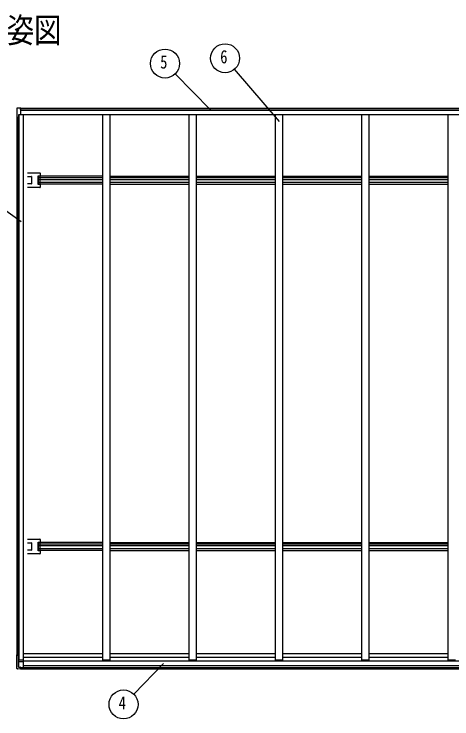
# Model space of a CAD drawing. Units: millimetres, scale not verified. Extents: x -14730 to 14718, y -10403 to 10400.
# Drawn here: x -11310 to -8269, y -2299 to 2601 of the extents above; entities that cross this region are included whole.
import ezdxf
from ezdxf.enums import TextEntityAlignment as Align

# ---------------------------------------------------------------- set-up
doc = ezdxf.new("R2010")
doc.units = ezdxf.units.MM
doc.header["$LTSCALE"] = 50
for name, color, linetype in [('0-2_USER1', 3, 'Continuous'), ('0-5_YKK_13', 4, 'Continuous'), ('0-6_YKK_A1', 4, 'Continuous'), ('0-7_YKK_D', 6, 'Continuous')]:
    doc.layers.add(name, color=color, linetype=linetype)
doc.styles.add('ＭＳ ゴシック', font='')
doc.styles.get('ＭＳ ゴシック').set_extended_font_data('MS Gothic')

msp = doc.modelspace()

# ---------------------------------------------------------------- linework, layer by layer
at = {"layer": '0-5_YKK_13'}
for p, q in [((-11291.06, 1944.28), (-11291.06, 1886.42)), ((-11290.66, 1942.56), (-11290.66, 1885.09)), ((-11266.19, 1949.14), (-11285.24, 1948.1)), ((-11266.19, 1947.41), (-11284.89, 1946.46)), ((-11266.19, 1949.13), (-11266.19, 1948)), ((-11266.19, 1941.51), (-11266.19, 1948)), ((-11266.19, 1947.3), (-11266.19, 1947.41)), ((-11266.19, 1937.9), (-11266.19, 1947.3)), ((-11266.19, 1937.9), (-11266.19, 1936.26)), ((-11266.19, 1936.47), (-11266.19, 1936.26)), ((-11266.19, 1936.26), (-11266.19, 1901.48)), ((-11280.02, 1900.81), (-11280.02, 1890.63)), ((-11217.19, 1496.6), (-11131.24, 1496.6)), ((-11217.19, 1472.15), (-11191.24, 1472.15)), ((-11190.24, 1471.15), (-11190.24, 1421.15)), ((-11143.74, 1416.45), (-11143.74, 1475.85)), ((-11142.74, 1476.85), (-11131.82, 1476.85)), ((-11130.82, 1476.91), (-11131.86, 1475.88)), ((-11130.24, 1495.6), (-11130.24, 1475.49)), ((-11191.24, 1420.15), (-11217.19, 1420.15)), ((-11131.24, 1395.7), (-11217.19, 1395.7)), ((-11131.82, 1415.45), (-11142.74, 1415.45)), ((-11131.86, 1416.43), (-11130.82, 1415.39)), ((-11130.24, 1416.81), (-11130.24, 1396.7)), ((-11217.19, -1050.22), (-11131.24, -1050.22)), ((-11217.19, -1074.67), (-11191.24, -1074.67)), ((-11190.24, -1075.67), (-11190.24, -1125.67)), ((-11143.74, -1130.37), (-11143.74, -1070.97)), ((-11142.74, -1069.97), (-11131.82, -1069.97)), ((-11130.82, -1069.91), (-11131.86, -1070.94)), ((-11130.24, -1051.22), (-11130.24, -1071.33)), ((-11191.24, -1126.67), (-11217.19, -1126.67)), ((-11131.24, -1151.12), (-11217.19, -1151.12)), ((-11131.82, -1131.37), (-11142.74, -1131.37)), ((-11131.86, -1130.39), (-11130.82, -1131.42)), ((-11130.24, -1130.01), (-11130.24, -1150.12)), ((-11291.06, -1947.03), (-11291.06, -1854.25)), ((-11290.66, -1947.96), (-11290.66, -1855.58)), ((-11288.19, -1854.36), (-11290.01, -1854.34)), ((-11289.61, -1855.49), (-11288.19, -1855.47)), ((-11288.19, -1854.09), (-11289.24, -1854.21)), ((-11289.04, -1854.24), (-11288.19, -1854.26)), ((-11288.19, -1855.57), (-11288.76, -1855.58)), ((-11281.56, -1856.98), (-11280.17, -1856.98)), ((-11280.39, -1857.09), (-11280.17, -1856.98)), ((-11280.17, -1861.97), (-11280.17, -1856.98)), ((-11280.02, -1863.79), (-11280.02, -1939.69)), ((-11280.02, -1900.32), (-11245.19, -1900.29)), ((-11245.19, -1942.69), (-11245.19, -1890.46)), ((-11287.98, -1951.63), (-11287.98, -1951.63)), ((-11266.19, -1952.81), (-11284.89, -1951.83)), ((-11280.14, -1939.74), (-11280.39, -1939.84)), ((-11280.39, -1939.84), (-11266.19, -1940.64)), ((-11280.02, -1939.69), (-11280.14, -1939.74)), ((-11278, -1939.83), (-11269.19, -1940.29)), ((-11269.19, -1940.23), (-11269.19, -1940.29)), ((-11269.19, -1940.36), (-11269.19, -1940.29)), ((-11266.19, -1940.53), (-11269.19, -1940.36)), ((-11266.19, -1940.53), (-11266.19, -1940.64)), ((-11266.19, -1944.78), (-11266.19, -1940.64)), ((-11266.19, -1940.81), (-11245.19, -1941.01)), ((-11266.19, -1946.28), (-11266.19, -1944.78)), ((-11266.19, -1946.28), (-11266.19, -1952.77)), ((-11266.19, -1952.8), (-11266.19, -1952.77))]:
    msp.add_line(p, q, dxfattribs=at)
for points in [[(-11291.06, 1945.05), (-11291.06, 1944.75), (-11291.06, 1944.28)], [(-11290.66, 1943.32), (-11290.66, 1942.78), (-11290.66, 1942.56)], [(-11285.24, 1948.09), (-11286.82, 1947.99), (-11288.55, 1947.84), (-11288.56, 1947.84)], [(-11290.59, 1885.06), (-11290.65, 1885.08), (-11290.66, 1885.09)], [(-11266.19, 1901.48), (-11280.39, 1900.79), (-11280.39, 1883.58), (-11281.51, 1883.58)], [(-11280.17, 1888.67), (-11280.17, 1883.68), (-11280.39, 1883.58)], [(-11131.91, 1474.88), (-11131.91, 1418.65), (-11131.91, 1417.43)], [(-11131.79, 1473.65), (-11131.79, 1473.94), (-11130.24, 1475.49)], [(-11130.24, 1416.81), (-11131.79, 1418.37), (-11131.79, 1418.65)], [(-11131.91, -1071.94), (-11131.91, -1128.17), (-11131.91, -1129.39)], [(-11131.79, -1073.17), (-11131.79, -1072.88), (-11130.24, -1071.33)], [(-11130.24, -1130.01), (-11131.79, -1128.45), (-11131.79, -1128.17)], [(-11290.01, -1854.34), (-11290.31, -1854.33), (-11290.57, -1854.32), (-11290.79, -1854.31), (-11290.95, -1854.29), (-11291.04, -1854.27), (-11291.06, -1854.25), (-11291.01, -1854.22), (-11290.89, -1854.2)], [(-11290.89, -1854.2), (-11289.43, -1854.03), (-11288.19, -1853.88)], [(-11290.59, -1855.61), (-11290.65, -1855.59), (-11290.66, -1855.57), (-11290.6, -1855.55), (-11290.49, -1855.53), (-11290.33, -1855.52), (-11290.12, -1855.5), (-11289.88, -1855.49), (-11289.61, -1855.49)], [(-11289.24, -1854.21), (-11289.27, -1854.22), (-11289.28, -1854.22), (-11289.28, -1854.23), (-11289.26, -1854.23), (-11289.22, -1854.24), (-11289.17, -1854.24), (-11289.11, -1854.24), (-11289.04, -1854.24)], [(-11288.76, -1855.58), (-11288.82, -1855.58), (-11288.87, -1855.59), (-11288.92, -1855.59), (-11288.96, -1855.59), (-11288.98, -1855.6), (-11289, -1855.6), (-11289, -1855.61), (-11288.98, -1855.61)], [(-11280.39, -1939.84), (-11280.39, -1857.09), (-11281.51, -1857.08)], [(-11291.05, -1947.79), (-11291.06, -1947.26), (-11291.06, -1947.03)], [(-11290.66, -1948.72), (-11290.66, -1948.18), (-11290.66, -1947.96)], [(-11284.89, -1951.84), (-11286.58, -1951.74), (-11287.98, -1951.64)]]:
    msp.add_lwpolyline(points, dxfattribs=at)
for centre, radius, start, end in [((-11288.32, 1945.1), 2.73, 95.02177, 181.25077), ((-11287.78, 1943.36), 2.87, 94.34735, 180.89355), ((-11282.57, 1891.16), 55.36, 92.39604, 95.62484), ((-11290.7, 1887.36), 1.01, 249.16063, 272.29684), ((-11226.24, 2212.12), 333.33, 258.8691, 260.19652), ((-11281.68, 1895.13), 11.55, 263.44833, 270.84546), ((-11191.24, 1471.15), 1, 0, 90), ((-11191.24, 1421.15), 1, 270, 0), ((-11191.24, -1075.67), 1, 0, 90), ((-11191.24, -1125.67), 1, 270, 0), ((-11226.24, -1528.55), 333.33, 258.8691, 260.19652), ((-11224.69, -1527.71), 334.14, 258.90733, 260.20202), ((-11281.68, -1845.53), 11.55, 263.44833, 270.84546), ((-11288.54, -1947.9), 2.51, 177.51775, 215.83996), ((-11287.78, -1948.77), 2.86, 179.03107, 265.99674)]:
    msp.add_arc(centre, radius, start, end, dxfattribs=at)
for centre, major_axis, ratio, start_param, end_param in [((-11142.74, 1475.85), (-0.71, 0.71), 0.99628, 5.4996506, 7.06672), ((-11131.85, 1474.88), (0, 1), 0.061163, 0.0610865, 1.5707963), ((-11131.82, 1476.91), (-1, 0), 0.061163, 1.5707963, 3.0805061), ((-11131.24, 1495.6), (0.71, 0.71), 0.99628, 5.4996506, 7.06672), ((-11142.74, 1416.45), (-0.71, -0.71), 0.99628, 5.4996506, 7.06672), ((-11131.85, 1417.43), (0, 1), 0.061163, 1.5707963, 3.0805061), ((-11131.82, 1415.39), (-1, 0), 0.061163, 3.2026792, 4.712389), ((-11131.24, 1396.7), (0.71, -0.71), 0.99628, 5.4996506, 7.06672), ((-11142.74, -1070.97), (-0.71, 0.71), 0.99628, 5.4996506, 7.06672), ((-11131.85, -1071.94), (0, 1), 0.061163, 0.0610865, 1.5707963), ((-11131.82, -1069.91), (-1, 0), 0.061163, 1.5707963, 3.0805061), ((-11131.24, -1051.22), (0.71, 0.71), 0.99628, 5.4996506, 7.06672), ((-11142.74, -1130.37), (-0.71, -0.71), 0.99628, 5.4996506, 7.06672), ((-11131.85, -1129.39), (0, 1), 0.061163, 1.5707963, 3.0805061), ((-11131.82, -1131.43), (-1, 0), 0.061163, 3.2026792, 4.712389), ((-11131.24, -1150.12), (0.71, -0.71), 0.99628, 5.4996506, 7.06672), ((-18678.42, -1540.79), (-8222.56, 430.03), 0.003344, 2.6907723, 2.6932377)]:
    msp.add_ellipse(centre, major_axis=major_axis, ratio=ratio, start_param=start_param, end_param=end_param, dxfattribs=at)
at = {"layer": '0-6_YKK_A1'}
for p, q in [((-11266.19, 1946.15), (-5872.19, 1946.15)), ((-11266.19, 1944.66), (-5872.19, 1944.66)), ((-11266.19, 1933.71), (-5872.19, 1933.71)), ((-11288.19, -1855.76), (-11288.19, 1884.6)), ((-11281.19, -1857.08), (-11281.19, 1883.58)), ((-11275.49, -1890.46), (-11275.49, 1900.84)), ((-11266.19, 1903.51), (-5872.19, 1903.51)), ((-11244.19, -1890.46), (-11244.19, 1903.51)), ((-10694.19, -1890.46), (-10694.19, 1903.51)), ((-10694.19, 1903.51), (-10644.19, 1903.51)), ((-10644.19, -1890.46), (-10644.19, 1903.51)), ((-10094.19, -1890.46), (-10094.19, 1903.51)), ((-10094.19, 1903.51), (-10044.19, 1903.51)), ((-10044.19, -1890.46), (-10044.19, 1903.51)), ((-9494.19, -1890.46), (-9494.19, 1903.51)), ((-9494.19, 1903.51), (-9444.19, 1903.51)), ((-9444.19, -1890.46), (-9444.19, 1903.51)), ((-8894.19, -1890.46), (-8894.19, 1903.51)), ((-8894.19, 1903.51), (-8844.19, 1903.51)), ((-8844.19, -1890.46), (-8844.19, 1903.51)), ((-8294.19, -1890.46), (-8294.19, 1903.51)), ((-8294.19, 1903.51), (-8244.19, 1903.51)), ((-10694.19, 1473.65), (-11140.69, 1473.65)), ((-11140.69, 1418.65), (-11140.69, 1473.65)), ((-10644.19, 1473.65), (-10094.19, 1473.65)), ((-10044.19, 1473.65), (-9494.19, 1473.65)), ((-9444.19, 1473.65), (-8894.19, 1473.65)), ((-8844.19, 1473.65), (-8294.19, 1473.65)), ((-11140.69, 1464.98), (-10694.19, 1464.98)), ((-11140.69, 1451.97), (-10694.19, 1451.97)), ((-11140.69, 1432.22), (-10694.19, 1432.22)), ((-10644.19, 1464.98), (-10094.19, 1464.98)), ((-10644.19, 1451.97), (-10094.19, 1451.97)), ((-10644.19, 1432.22), (-10094.19, 1432.22)), ((-10044.19, 1464.98), (-9494.19, 1464.98)), ((-10044.19, 1451.97), (-9494.19, 1451.97)), ((-10044.19, 1432.22), (-9494.19, 1432.22)), ((-9444.19, 1464.98), (-8894.19, 1464.98)), ((-9444.19, 1451.97), (-8894.19, 1451.97)), ((-9444.19, 1432.22), (-8894.19, 1432.22)), ((-8844.19, 1464.98), (-8294.19, 1464.98)), ((-8844.19, 1451.97), (-8294.19, 1451.97)), ((-8844.19, 1432.22), (-8294.19, 1432.22)), ((-10694.19, 1418.65), (-11140.69, 1418.65)), ((-10644.19, 1418.65), (-10094.19, 1418.65)), ((-10044.19, 1418.65), (-9494.19, 1418.65)), ((-9444.19, 1418.65), (-8894.19, 1418.65)), ((-8844.19, 1418.65), (-8294.19, 1418.65)), ((-10694.19, -1073.17), (-11140.69, -1073.17)), ((-11140.69, -1128.17), (-11140.69, -1073.17)), ((-10644.19, -1073.17), (-10094.19, -1073.17)), ((-10044.19, -1073.17), (-9494.19, -1073.17)), ((-9444.19, -1073.17), (-8894.19, -1073.17)), ((-8844.19, -1073.17), (-8294.19, -1073.17)), ((-11140.69, -1081.84), (-10694.19, -1081.84)), ((-11140.69, -1094.85), (-10694.19, -1094.85)), ((-11140.69, -1114.6), (-10694.19, -1114.6)), ((-10644.19, -1081.84), (-10094.19, -1081.84)), ((-10644.19, -1094.85), (-10094.19, -1094.85)), ((-10644.19, -1114.6), (-10094.19, -1114.6)), ((-10044.19, -1081.84), (-9494.19, -1081.84)), ((-10044.19, -1094.85), (-9494.19, -1094.85)), ((-10044.19, -1114.6), (-9494.19, -1114.6)), ((-9444.19, -1081.84), (-8894.19, -1081.84)), ((-9444.19, -1094.85), (-8894.19, -1094.85)), ((-9444.19, -1114.6), (-8894.19, -1114.6)), ((-8844.19, -1081.84), (-8294.19, -1081.84)), ((-8844.19, -1094.85), (-8294.19, -1094.85)), ((-8844.19, -1114.6), (-8294.19, -1114.6)), ((-10694.19, -1128.17), (-11140.69, -1128.17)), ((-10644.19, -1128.17), (-10094.19, -1128.17)), ((-10044.19, -1128.17), (-9494.19, -1128.17)), ((-9444.19, -1128.17), (-8894.19, -1128.17)), ((-8844.19, -1128.17), (-8294.19, -1128.17)), ((-11244.19, -1844.85), (-10694.19, -1844.85)), ((-10644.19, -1844.85), (-10094.19, -1844.85)), ((-10044.19, -1844.85), (-9494.19, -1844.85)), ((-9444.19, -1844.85), (-8894.19, -1844.85)), ((-8844.19, -1844.85), (-8294.19, -1844.85)), ((-11244.19, -1890.46), (-11280.02, -1890.46)), ((-11245.19, -1895.56), (-5893.19, -1895.56)), ((-11244.19, -1869.5), (-10694.19, -1869.5)), ((-10644.19, -1890.46), (-10694.19, -1890.46)), ((-10644.19, -1869.5), (-10094.19, -1869.5)), ((-10044.19, -1890.46), (-10094.19, -1890.46)), ((-10044.19, -1869.5), (-9494.19, -1869.5)), ((-9444.19, -1890.46), (-9494.19, -1890.46)), ((-9444.19, -1869.5), (-8894.19, -1869.5)), ((-8844.19, -1890.46), (-8894.19, -1890.46)), ((-8844.19, -1869.5), (-8294.19, -1869.5)), ((-8244.19, -1890.46), (-8294.19, -1890.46)), ((-11266.19, -1942.69), (-5872.19, -1942.69)), ((-11266.19, -1944.92), (-5872.19, -1944.92)), ((-11266.19, -1950.63), (-5872.19, -1950.63)), ((-11245.19, -1928.89), (-5893.19, -1928.89))]:
    msp.add_line(p, q, dxfattribs=at)
at = {"layer": '0-7_YKK_D'}
for p, q in [((-9465.91, 1855.13), (-9779.14, 2217.91)), ((-9947.08, 1934.87), (-10191.68, 2185.37)), ((-11261.19, 1156.25), (-11449.36, 1290.38)), ((-10271.8, -1913.04), (-10479.85, -2126.45))]:
    msp.add_line(p, q, dxfattribs=at)
for centre in [(-10262.1, 2257.49), (-9845.02, 2294.21), (-10550.21, -2198.62)]:
    msp.add_circle(centre, 100.8, dxfattribs=at)

# ---------------------------------------------------------------- texts
at = {"layer": '0-2_USER1', "style": 'ＭＳ ゴシック', "width": 0.8}
msp.add_text('■姿図', height=173.2, dxfattribs=at).set_placement((-11549.66, 2350.86), align=Align.BOTTOM_LEFT)
at = {"layer": '0-7_YKK_D', "style": 'ＭＳ ゴシック', "width": 0.8}
for s, p in [('5', (-10295.7, 2194.49)), ('6', (-9878.62, 2231.21)), ('4', (-10583.81, -2261.62))]:
    msp.add_text(s, height=92.38, dxfattribs=at).set_placement(p, align=Align.BOTTOM_LEFT)

doc.saveas('drawing.dxf')
